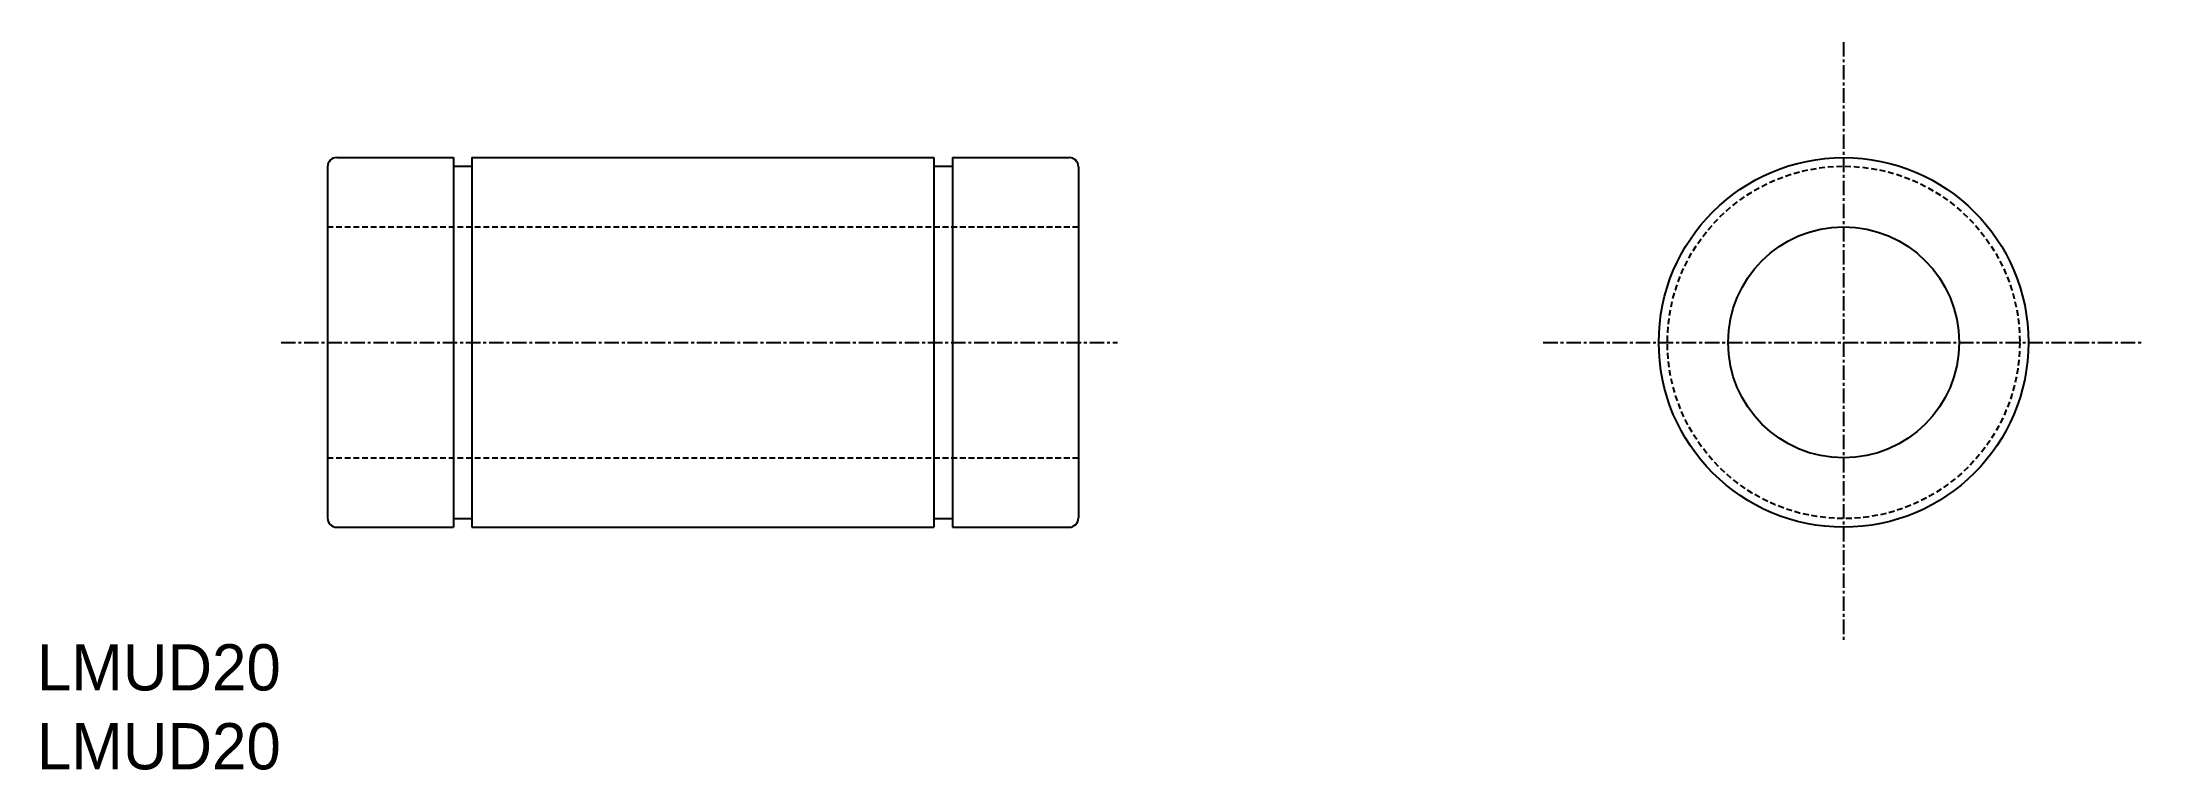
# Model space of a CAD drawing. Extents: x 48 to 230, y 60 to 123.
import ezdxf

# ---------------------------------------------------------------- set-up
doc = ezdxf.new("R2010")
doc.units = 0
doc.linetypes.add('CENTER', pattern=[2, 1.25, -0.25, 0.25, -0.25])
doc.linetypes.add('DASHED', pattern=[0.75, 0.5, -0.25])
doc.layers.get('0').update_dxf_attribs({"linetype": 'CONTINUOUS'})
doc.layers.add('CENTER', color=1, linetype='CENTER')

msp = doc.modelspace()

# ---------------------------------------------------------------- linework, layer by layer
at = {"color": 7, "linetype": 'CONTINUOUS'}
for p, q in [((73.12, 113.11), (83.22, 113.11)), ((83.22, 113.11), (83.22, 81.11)), ((84.82, 113.11), (84.82, 81.11)), ((84.82, 113.11), (124.82, 113.11)), ((124.82, 113.11), (124.82, 81.11)), ((126.42, 113.11), (126.42, 81.11)), ((126.42, 113.11), (136.52, 113.11)), ((72.32, 112.31), (72.32, 81.91)), ((83.22, 112.36), (84.82, 112.36)), ((124.82, 112.36), (126.42, 112.36)), ((137.32, 112.31), (137.32, 81.91)), ((73.12, 81.11), (83.22, 81.11)), ((83.22, 81.86), (84.82, 81.86)), ((84.82, 81.11), (124.82, 81.11)), ((124.82, 81.86), (126.42, 81.86)), ((126.42, 81.11), (136.52, 81.11))]:
    msp.add_line(p, q, dxfattribs=at)
at = {"color": 3, "linetype": 'DASHED'}
for p, q in [((72.32, 107.11), (137.32, 107.11)), ((72.32, 87.11), (137.32, 87.11))]:
    msp.add_line(p, q, dxfattribs=at)
at = {"color": 7, "linetype": 'CONTINUOUS'}
for radius in [16, 10]:
    msp.add_circle((203.56, 97.11), radius, dxfattribs=at)
at = {"color": 3, "linetype": 'DASHED'}
msp.add_circle((203.56, 97.11), 15.25, dxfattribs=at)
at = {"color": 7, "linetype": 'CONTINUOUS'}
for centre, start, end in [((73.12, 112.31), 90, 180), ((136.52, 112.31), 0, 90), ((73.12, 81.91), 180, 270), ((136.52, 81.91), 270, 0)]:
    msp.add_arc(centre, 0.8, start, end, dxfattribs=at)
at = {"layer": 'CENTER', "color": 1, "linetype": 'CENTER'}
for p, q in [((203.56, 123.11), (203.56, 71.11)), ((68.3, 97.11), (140.71, 97.11)), ((177.56, 97.11), (229.56, 97.11))]:
    msp.add_line(p, q, dxfattribs=at)

# ---------------------------------------------------------------- texts
at = {"color": 7, "linetype": 'CONTINUOUS'}
for p in [(47.17, 66.98), (47.17, 60.15)]:
    msp.add_text('LMUD20', height=4, dxfattribs=at).set_placement(p)

doc.saveas('drawing.dxf')
